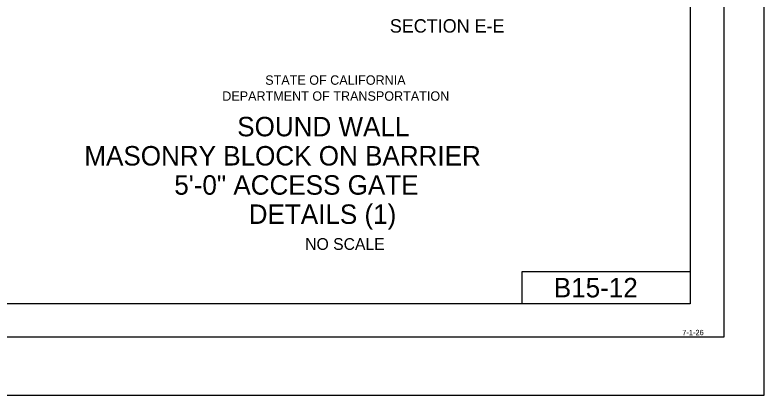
# Model space of a CAD drawing. Extents: x -893 to 867, y -474 to 712.
# Drawn here: x 309 to 867, y -474 to -191 of the extents above; entities that cross this region are included whole.
import ezdxf

# ---------------------------------------------------------------- set-up
doc = ezdxf.new("R2010")
doc.units = 0
for name, color, linetype in [('border_INSIDE-BORDER-anno', 7, 'Continuous'), ('border_PLOTTING-ELEMENTS', 7, 'Continuous'), ('border_rw_22x34_Cut_Lines', 7, 'Continuous'), ('border_SHEET', 7, 'Continuous'), ('border_WITHIN-BORDER-anno', 7, 'Continuous'), ('str_Text-A', 7, 'Continuous')]:
    doc.layers.add(name, color=color, linetype=linetype)

msp = doc.modelspace()

# ---------------------------------------------------------------- linework, layer by layer
at = {"layer": 'border_PLOTTING-ELEMENTS'}
for points in [[(-893.45, -474.04), (866.55, -474.04), (866.55, 711.96), (-893.45, 711.96)], [(-863.45, 668.96), (836.55, 668.96), (836.55, -431.04), (-863.45, -431.04)]]:
    msp.add_lwpolyline(points, close=True, dxfattribs=at)
at = {"layer": 'border_rw_22x34_Cut_Lines'}
msp.add_lwpolyline([(-863.45, 668.96), (836.55, 668.96), (836.55, -431.04), (-863.45, -431.04)], close=True, dxfattribs=at)
at = {"layer": 'border_SHEET'}
for p, q in [((811.55, 643.96), (811.55, -406.04)), ((686.52, -406.04), (686.52, -382.04)), ((686.52, -382.04), (811.52, -382.04)), ((811.55, -406.04), (-813.45, -406.04))]:
    msp.add_line(p, q, dxfattribs=at)

# ---------------------------------------------------------------- texts
at = {"layer": 'border_INSIDE-BORDER-anno'}
for s, height, p in [('STATE OF CALIFORNIA', 7, (495.11, -242.88)), ('DEPARTMENT OF TRANSPORTATION', 7, (463.11, -254.78)), ('SOUND WALL', 14.5, (474.25, -281.28)), ('MASONRY BLOCK ON BARRIER', 14.5, (360.42, -303.03)), ('5\'-0" ACCESS GATE', 14.5, (427.38, -324.78)), ('DETAILS (1)', 14.5, (482.81, -346.53)), ('NO SCALE', 8.75, (524.88, -365.9))]:
    msp.add_text(s, height=height, dxfattribs=at).set_placement(p)
at = {"layer": 'border_WITHIN-BORDER-anno'}
for s, height, p in [('B15-12', 14.5, (710.03, -401.29)), ('7-1-26', 4, (805.7, -429.47))]:
    msp.add_text(s, height=height, dxfattribs=at).set_placement(p)
at = {"layer": 'str_Text-A'}
msp.add_text('SECTION E-E', height=10, dxfattribs=at).set_placement((587.89, -204.02))

doc.saveas('drawing.dxf')
